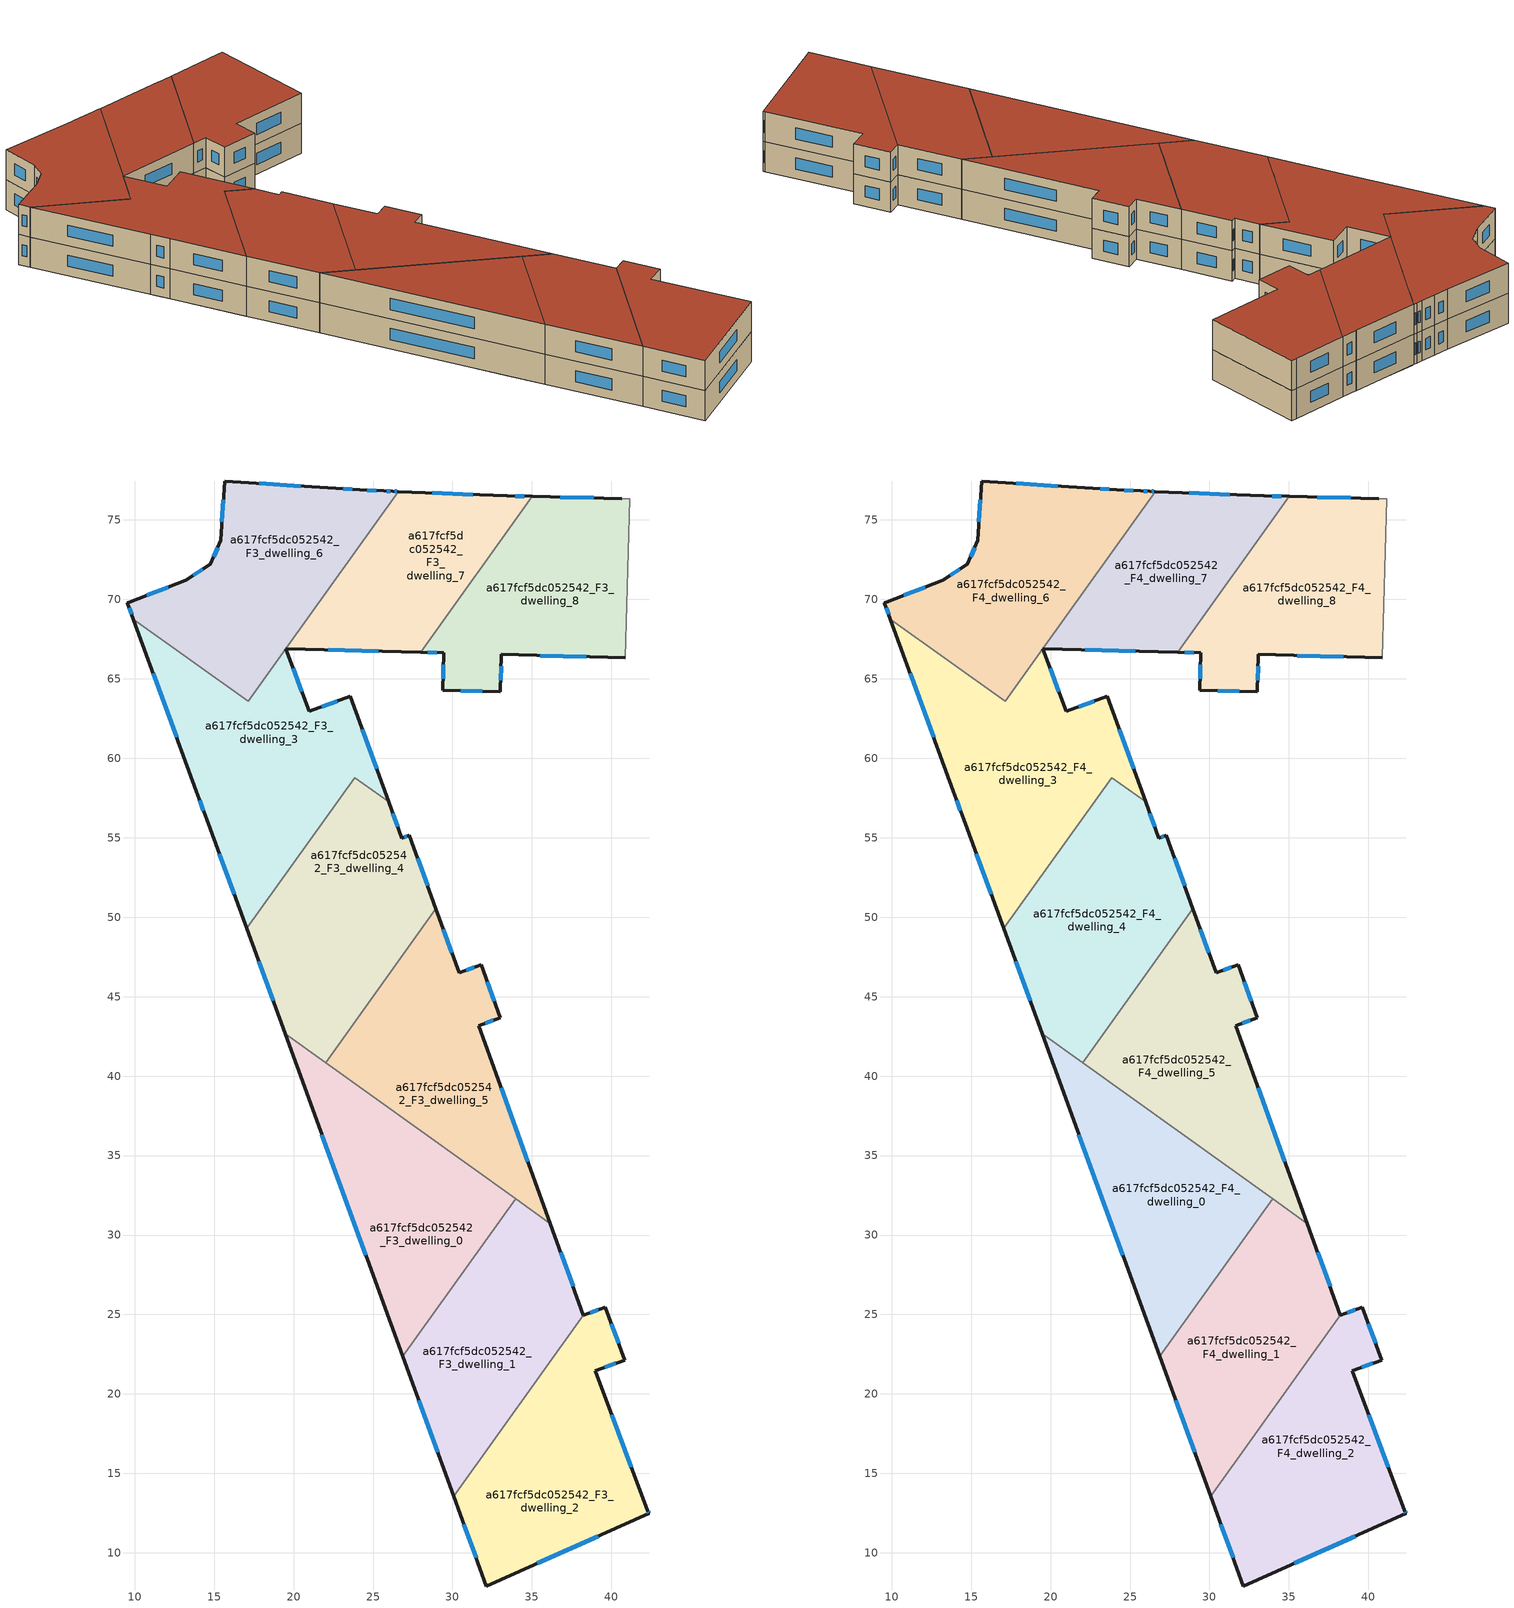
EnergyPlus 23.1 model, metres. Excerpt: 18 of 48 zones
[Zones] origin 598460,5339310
a617fcf5dc052542_F3_dwelling_0
 floor to a617fcf5dc052542_F2_dwelling_7 (EU_floor_Construction): 33.97,32.28 29.52,26.06 25.55,25.98 22.66,33.92 31.44,34.09 z9
 floor to a617fcf5dc052542_F2_dwelling_8 (EU_floor_Construction): 29.52,26.06 26.87,22.36 25.55,25.98 z9
 floor to a617fcf5dc052542_F2_dwelling_6 (EU_floor_Construction): 31.44,34.09 22.66,33.92 19.76,41.86 20.58,41.87 z9
 floor to a617fcf5dc052542_F2_dwelling_5 (EU_floor_Construction): 20.58,41.87 19.76,41.86 19.47,42.67 z9
 wall outside (EU_wall_Construction): 19.47,42.67 26.87,22.36 z9:12
 wall to a617fcf5dc052542_F3_dwelling_1 (EU_wall_Construction): 26.87,22.36 33.97,32.28 z9:12
 wall to a617fcf5dc052542_F3_dwelling_5 (EU_wall_Construction): 33.97,32.28 22.02,40.83 z9:12
 wall to a617fcf5dc052542_F3_dwelling_4 (EU_wall_Construction): 22.02,40.84 19.47,42.67 z9:12
 window (EU_Window_Construction): 21.79,36.3 24.55,28.72 z9.94:11.06
a617fcf5dc052542_F3_dwelling_1
 floor to a617fcf5dc052542_F2_dwelling_8 (EU_floor_Construction): 37.79,26.22 38.24,24.97 33.57,18.44 28.33,18.34 26.87,22.36 29.52,26.06 z9
 floor to a617fcf5dc052542_F2_dwelling_7 (EU_floor_Construction): 36.16,30.71 37.79,26.22 29.52,26.06 33.97,32.28 z9
 floor to a617fcf5dc052542_F2_dwelling_9 (EU_floor_Construction): 33.57,18.44 30.07,13.56 28.33,18.34 z9
 wall outside (EU_wall_Construction): 26.87,22.36 30.07,13.56 / 38.24,24.97 36.16,30.71 z9:12
 wall to a617fcf5dc052542_F3_dwelling_2 (EU_wall_Construction): 30.07,13.56 38.24,24.97 z9:12
 wall to a617fcf5dc052542_F3_dwelling_5 (EU_wall_Construction): 36.16,30.71 33.97,32.28 z9:12
 window (EU_Window_Construction): 27.87,19.6 29.07,16.32 / 37.59,26.77 36.81,28.91 z9.94:11.06
a617fcf5dc052542_F3_dwelling_2
 floor to a617fcf5dc052542_F2_dwelling_9 (EU_floor_Construction): 40.08,18.56 42.31,12.63 42.37,12.49 32.13,7.91 30.07,13.56 33.57,18.44 z9
 floor to a617fcf5dc052542_F2_dwelling_8 (EU_floor_Construction): 39.62,25.47 40.84,22.13 38.99,21.46 40.08,18.56 33.57,18.44 38.24,24.97 z9
 wall outside (EU_wall_Construction): 30.07,13.56 32.13,7.91 42.37,12.49 42.31,12.63 38.99,21.46 40.84,22.13 39.62,25.47 38.24,24.97 z9:12
 window (EU_Window_Construction): 41.27,15.4 40.03,18.69 / 42.35,12.54 42.33,12.59 / 35.34,9.35 39.16,11.06 / 30.72,11.79 31.49,9.68 / 39.19,25.31 38.68,25.12 / 40.46,23.18 40,24.42 / 39.57,21.67 40.26,21.92 z9.94:11.06
a617fcf5dc052542_F3_dwelling_3
 floor to a617fcf5dc052542_F2_dwelling_3 (EU_floor_Construction): 23.57,63.9 25.85,57.61 25.5,57.6 23.84,58.79 22.95,57.55 14.09,57.38 13.89,57.93 11.05,65.69 14.13,65.75 17.14,63.59 18.75,65.84 19.9,65.86 20.97,62.96 z9
 floor to a617fcf5dc052542_F2_dwelling_4 (EU_floor_Construction): 25.85,57.61 25.98,57.26 25.5,57.6 z9; 22.95,57.55 17.09,49.36 17.02,49.36 14.53,56.16 14.09,57.38 z9
 floor to a617fcf5dc052542_F2_dwelling_2 (EU_floor_Construction): 19.52,66.9 19.9,65.86 18.75,65.84 z9; 14.13,65.75 11.05,65.69 9.93,68.76 z9
 wall outside (EU_wall_Construction): 25.98,57.26 23.57,63.9 20.97,62.96 19.52,66.9 / 9.92,68.76 13.89,57.93 14.53,56.16 17.04,49.3 z9:12
 wall to a617fcf5dc052542_F3_dwelling_4 (EU_wall_Construction): 17.04,49.3 23.84,58.79 25.98,57.26 z9:12
 wall to a617fcf5dc052542_F3_dwelling_6 (EU_wall_Construction): 19.52,66.9 17.14,63.59 9.92,68.76 z9:12
 window (EU_Window_Construction): 20.52,64.2 19.97,65.67 / 22.75,63.61 21.79,63.26 / 25.22,59.34 24.32,61.82 / 15.32,54.01 16.26,51.45 / 14.09,57.37 14.33,56.71 / 11.17,65.36 12.65,61.32 z9.94:11.06
a617fcf5dc052542_F3_dwelling_4
 floor to a617fcf5dc052542_F2_dwelling_4 (EU_floor_Construction): 27.28,55.15 28.96,50.52 28.28,49.57 17.09,49.36 22.95,57.55 25.5,57.6 25.98,57.26 26.81,54.98 z9
 floor to a617fcf5dc052542_F2_dwelling_3 (EU_floor_Construction): 25.5,57.6 22.95,57.55 23.84,58.79 z9
 floor to a617fcf5dc052542_F2_dwelling_5 (EU_floor_Construction): 28.28,49.57 22.8,41.91 20.58,41.87 19.47,42.67 17.04,49.3 17.09,49.36 z9
 floor to a617fcf5dc052542_F2_dwelling_6 (EU_floor_Construction): 22.8,41.91 22.03,40.83 20.58,41.87 z9
 wall outside (EU_wall_Construction): 28.96,50.52 27.28,55.15 26.81,54.98 25.98,57.26 / 17.04,49.3 19.47,42.67 z9:12
 wall to a617fcf5dc052542_F3_dwelling_5 (EU_wall_Construction): 22.03,40.83 28.96,50.52 z9:12
 window (EU_Window_Construction): 28.43,51.97 27.8,53.7 / 17.8,47.22 18.71,44.75 / 26.55,55.69 26.24,56.54 / 27.13,55.1 26.96,55.03 z9.94:11.06
a617fcf5dc052542_F3_dwelling_5
 floor to a617fcf5dc052542_F2_dwelling_5 (EU_floor_Construction): 31.8,47 33.01,43.66 31.64,43.16 32.03,42.09 22.8,41.91 28.28,49.57 29.3,49.59 30.42,46.5 z9
 floor to a617fcf5dc052542_F2_dwelling_6 (EU_floor_Construction): 32.03,42.09 34.91,34.16 31.44,34.09 22.03,40.83 22.8,41.91 z9
 floor to a617fcf5dc052542_F2_dwelling_4 (EU_floor_Construction): 28.96,50.52 29.3,49.59 28.28,49.57 z9
 floor to a617fcf5dc052542_F2_dwelling_7 (EU_floor_Construction): 34.91,34.16 36.16,30.71 31.44,34.09 z9
 wall outside (EU_wall_Construction): 36.16,30.71 31.64,43.16 33.01,43.66 31.8,47 30.42,46.5 28.96,50.52 z9:12
 window (EU_Window_Construction): 32.07,43.32 32.58,43.5 / 34.74,34.61 33.06,39.26 / 29.96,47.76 29.42,49.26 / 31.37,46.84 30.85,46.66 / 32.63,44.71 32.18,45.95 z9.94:11.06
a617fcf5dc052542_F3_dwelling_6
 floor to a617fcf5dc052542_F2_dwelling_1 (EU_floor_Construction): 26.6,76.79 21.32,69.42 9.76,69.2 9.55,69.78 9.66,69.82 13.21,71.21 14.77,72.23 15.42,73.73 15.66,77.45 22.65,76.99 24.17,76.91 25.68,76.83 26.25,76.8 z9
 floor to a617fcf5dc052542_F2_dwelling_2 (EU_floor_Construction): 21.32,69.42 18.75,65.84 14.13,65.75 9.93,68.76 9.76,69.2 z9
 floor to a617fcf5dc052542_F2_dwelling_3 (EU_floor_Construction): 18.75,65.84 17.14,63.59 14.13,65.75 z9
 wall outside (EU_wall_Construction): 26.6,76.79 26.25,76.8 25.68,76.83 24.17,76.91 22.65,76.99 15.66,77.45 15.42,73.73 14.77,72.23 13.21,71.21 9.66,69.82 9.55,69.78 9.92,68.76 z9:12
 wall to a617fcf5dc052542_F3_dwelling_7 (EU_wall_Construction): 19.52,66.9 26.6,76.79 z9:12
 window (EU_Window_Construction): 15.22,73.26 14.98,72.7 / 15.58,76.29 15.49,74.9 / 20.46,77.14 17.85,77.31 / 23.69,76.93 23.13,76.96 / 25.21,76.86 24.64,76.88 / 26.07,76.81 25.86,76.82 / 26.49,76.79 26.36,76.8 / 9.67,69.46 9.81,69.08 / 12.1,70.77 10.77,70.26 / 14.28,71.91 13.7,71.53 z9.94:11.06
a617fcf5dc052542_F3_dwelling_7
 floor to a617fcf5dc052542_F2_dwelling_2 (EU_floor_Construction): 31.19,76.61 31.29,71.28 27.99,66.68 19.52,66.9 21.32,69.42 26.89,69.53 26.75,76.78 z9
 floor to a617fcf5dc052542_F2_dwelling_0 (EU_floor_Construction): 35.01,76.48 31.29,71.28 31.19,76.61 33.42,76.52 33.45,76.52 z9
 floor to a617fcf5dc052542_F2_dwelling_1 (EU_floor_Construction): 26.75,76.78 26.89,69.53 21.32,69.42 26.6,76.79 z9
 wall outside (EU_wall_Construction): 19.52,66.9 27.99,66.67 / 35.01,76.48 33.45,76.52 33.42,76.52 26.6,76.79 z9:12
 wall to a617fcf5dc052542_F3_dwelling_8 (EU_wall_Construction): 27.99,66.67 35.01,76.48 z9:12
 window (EU_Window_Construction): 22.17,66.83 25.33,66.75 / 31.28,76.6 28.74,76.7 / 34.52,76.49 33.94,76.5 z9.94:11.06
a617fcf5dc052542_F3_dwelling_8
 floor to a617fcf5dc052542_F2_dwelling_0 (EU_floor_Construction): 41.16,76.34 40.87,66.33 33.08,66.54 33.01,64.18 29.39,64.28 29.46,66.64 31.38,66.58 31.29,71.28 35.01,76.48 40.65,76.35 z9
 floor to a617fcf5dc052542_F2_dwelling_2 (EU_floor_Construction): 31.29,71.28 31.38,66.58 27.99,66.68 z9
 wall outside (EU_wall_Construction): 27.99,66.67 29.46,66.64 29.39,64.28 33.01,64.18 33.08,66.54 40.87,66.33 / 40.65,76.35 35.01,76.48 z9:12
 wall adiabatic (EU_wall_Construction): 40.87,66.33 41.16,76.34 40.65,76.35 z9:12
 window (EU_Window_Construction): 35.52,66.47 38.43,66.39 / 33.03,64.92 33.06,65.8 / 30.52,64.25 31.87,64.21 / 29.44,65.9 29.41,65.02 / 28.45,66.66 29,66.65 / 38.88,76.39 36.78,76.44 z9.94:11.06
a617fcf5dc052542_F4_dwelling_0
 floor to a617fcf5dc052542_F3_dwelling_0 (EU_floor_Construction): 33.97,32.28 26.87,22.36 19.47,42.67 z12
 wall outside (EU_wall_Construction): 19.47,42.67 26.87,22.36 z12:15
 wall to a617fcf5dc052542_F4_dwelling_1 (EU_wall_Construction): 26.87,22.36 33.97,32.28 z12:15
 wall to a617fcf5dc052542_F4_dwelling_5 (EU_wall_Construction): 33.97,32.28 22.02,40.83 z12:15
 wall to a617fcf5dc052542_F4_dwelling_4 (EU_wall_Construction): 22.02,40.84 19.47,42.67 z12:15
 window (EU_Window_Construction): 21.79,36.3 24.55,28.72 z12.94:14.06
 roof outside (EU_roof_Construction): 26.87,22.36 33.97,32.28 19.47,42.67 z15
a617fcf5dc052542_F4_dwelling_1
 floor to a617fcf5dc052542_F3_dwelling_1 (EU_floor_Construction): 36.16,30.71 38.24,24.97 30.07,13.56 26.87,22.36 33.97,32.28 z12
 wall outside (EU_wall_Construction): 26.87,22.36 30.07,13.56 / 38.24,24.97 36.16,30.71 z12:15
 wall to a617fcf5dc052542_F4_dwelling_2 (EU_wall_Construction): 30.07,13.56 38.24,24.97 z12:15
 wall to a617fcf5dc052542_F4_dwelling_5 (EU_wall_Construction): 36.16,30.71 33.97,32.28 z12:15
 window (EU_Window_Construction): 27.87,19.6 29.07,16.32 / 37.59,26.77 36.81,28.91 z12.94:14.06
 roof outside (EU_roof_Construction): 30.07,13.56 38.24,24.97 36.16,30.71 33.97,32.28 26.87,22.36 z15
a617fcf5dc052542_F4_dwelling_2
 floor to a617fcf5dc052542_F3_dwelling_2 (EU_floor_Construction): 39.62,25.47 40.84,22.13 38.99,21.46 42.31,12.63 42.37,12.49 32.13,7.91 30.07,13.56 38.24,24.97 z12
 wall outside (EU_wall_Construction): 30.07,13.56 32.13,7.91 42.37,12.49 42.31,12.63 38.99,21.46 40.84,22.13 39.62,25.47 38.24,24.97 z12:15
 window (EU_Window_Construction): 41.27,15.4 40.03,18.69 / 42.35,12.54 42.33,12.59 / 35.34,9.35 39.16,11.06 / 30.72,11.79 31.49,9.68 / 39.19,25.31 38.68,25.12 / 40.46,23.18 40,24.42 / 39.57,21.67 40.26,21.92 z12.94:14.06
 roof outside (EU_roof_Construction): 42.37,12.49 42.31,12.63 38.99,21.46 40.84,22.13 39.62,25.47 38.24,24.97 30.07,13.56 32.13,7.91 z15
a617fcf5dc052542_F4_dwelling_3
 floor to a617fcf5dc052542_F3_dwelling_3 (EU_floor_Construction): 23.57,63.9 25.98,57.26 23.84,58.79 17.04,49.3 14.53,56.16 13.89,57.93 9.92,68.76 17.14,63.59 19.52,66.9 20.97,62.96 z12
 wall outside (EU_wall_Construction): 25.98,57.26 23.57,63.9 20.97,62.96 19.52,66.9 / 9.92,68.76 13.89,57.93 14.53,56.16 17.04,49.3 z12:15
 wall to a617fcf5dc052542_F4_dwelling_4 (EU_wall_Construction): 17.04,49.3 23.84,58.79 25.98,57.26 z12:15
 wall to a617fcf5dc052542_F4_dwelling_6 (EU_wall_Construction): 19.52,66.9 17.14,63.59 9.92,68.76 z12:15
 window (EU_Window_Construction): 20.52,64.2 19.97,65.67 / 22.75,63.61 21.79,63.26 / 25.22,59.34 24.32,61.82 / 15.32,54.01 16.26,51.45 / 14.09,57.37 14.33,56.71 / 11.17,65.36 12.65,61.32 z12.94:14.06
 roof outside (EU_roof_Construction): 25.98,57.26 23.57,63.9 20.97,62.96 19.52,66.9 17.14,63.59 9.92,68.76 13.89,57.93 14.53,56.16 17.04,49.3 23.84,58.79 z15
a617fcf5dc052542_F4_dwelling_4
 floor to a617fcf5dc052542_F3_dwelling_4 (EU_floor_Construction): 25.98,57.26 26.81,54.98 27.28,55.15 28.96,50.52 22.03,40.83 19.47,42.67 17.04,49.3 23.84,58.79 z12
 wall outside (EU_wall_Construction): 28.96,50.52 27.28,55.15 26.81,54.98 25.98,57.26 / 17.04,49.3 19.47,42.67 z12:15
 wall to a617fcf5dc052542_F4_dwelling_5 (EU_wall_Construction): 22.03,40.83 28.96,50.52 z12:15
 window (EU_Window_Construction): 28.43,51.97 27.8,53.7 / 17.8,47.22 18.71,44.75 / 26.55,55.69 26.24,56.54 / 27.13,55.1 26.96,55.03 z12.94:14.06
 roof outside (EU_roof_Construction): 22.03,40.83 28.96,50.52 27.28,55.15 26.81,54.98 25.98,57.26 23.84,58.79 17.04,49.3 19.47,42.67 z15
a617fcf5dc052542_F4_dwelling_5
 floor to a617fcf5dc052542_F3_dwelling_5 (EU_floor_Construction): 31.8,47 33.01,43.66 31.64,43.16 36.16,30.71 22.03,40.83 28.96,50.52 30.42,46.5 z12
 wall outside (EU_wall_Construction): 36.16,30.71 31.64,43.16 33.01,43.66 31.8,47 30.42,46.5 28.96,50.52 z12:15
 window (EU_Window_Construction): 32.07,43.32 32.58,43.5 / 34.74,34.61 33.06,39.26 / 29.96,47.76 29.42,49.26 / 31.37,46.84 30.85,46.66 / 32.63,44.71 32.18,45.95 z12.94:14.06
 roof outside (EU_roof_Construction): 36.16,30.71 31.64,43.16 33.01,43.66 31.8,47 30.42,46.5 28.96,50.52 22.03,40.83 z15
a617fcf5dc052542_F4_dwelling_6
 floor to a617fcf5dc052542_F3_dwelling_6 (EU_floor_Construction): 26.6,76.79 17.14,63.59 9.92,68.76 9.55,69.78 9.66,69.82 13.21,71.21 14.77,72.23 15.42,73.73 15.66,77.45 22.65,76.99 24.17,76.91 25.68,76.83 26.25,76.8 z12
 wall outside (EU_wall_Construction): 26.6,76.79 26.25,76.8 25.68,76.83 24.17,76.91 22.65,76.99 15.66,77.45 15.42,73.73 14.77,72.23 13.21,71.21 9.66,69.82 9.55,69.78 9.92,68.76 z12:15
 wall to a617fcf5dc052542_F4_dwelling_7 (EU_wall_Construction): 19.52,66.9 26.6,76.79 z12:15
 window (EU_Window_Construction): 15.22,73.26 14.98,72.7 / 15.58,76.29 15.49,74.9 / 20.46,77.14 17.85,77.31 / 23.69,76.93 23.13,76.96 / 25.21,76.86 24.64,76.88 / 26.07,76.81 25.86,76.82 / 26.49,76.79 26.36,76.8 / 9.67,69.46 9.81,69.08 / 12.1,70.77 10.77,70.26 / 14.28,71.91 13.7,71.53 z12.94:14.06
 roof outside (EU_roof_Construction): 17.14,63.59 26.6,76.79 26.25,76.8 25.68,76.83 24.17,76.91 22.65,76.99 15.66,77.45 15.42,73.73 14.77,72.23 13.21,71.21 9.66,69.82 9.55,69.78 9.92,68.76 z15
a617fcf5dc052542_F4_dwelling_7
 floor to a617fcf5dc052542_F3_dwelling_7 (EU_floor_Construction): 35.01,76.48 27.99,66.67 19.52,66.9 26.6,76.79 33.42,76.52 33.45,76.52 z12
 wall outside (EU_wall_Construction): 19.52,66.9 27.99,66.67 / 35.01,76.48 33.45,76.52 33.42,76.52 26.6,76.79 z12:15
 wall to a617fcf5dc052542_F4_dwelling_8 (EU_wall_Construction): 27.99,66.67 35.01,76.48 z12:15
 window (EU_Window_Construction): 22.17,66.83 25.33,66.75 / 31.28,76.6 28.74,76.7 / 34.52,76.49 33.94,76.5 z12.94:14.06
 roof outside (EU_roof_Construction): 27.99,66.67 35.01,76.48 33.45,76.52 33.42,76.52 26.6,76.79 19.52,66.9 z15
a617fcf5dc052542_F4_dwelling_8
 floor to a617fcf5dc052542_F3_dwelling_8 (EU_floor_Construction): 41.16,76.34 40.87,66.33 33.08,66.54 33.01,64.18 29.39,64.28 29.46,66.64 27.99,66.67 35.01,76.48 40.65,76.35 z12
 wall outside (EU_wall_Construction): 27.99,66.67 29.46,66.64 29.39,64.28 33.01,64.18 33.08,66.54 40.87,66.33 / 40.65,76.35 35.01,76.48 z12:15
 wall adiabatic (EU_wall_Construction): 40.87,66.33 41.16,76.34 40.65,76.35 z12:15
 window (EU_Window_Construction): 35.52,66.47 38.43,66.39 / 33.03,64.92 33.06,65.8 / 30.52,64.25 31.87,64.21 / 29.44,65.9 29.41,65.02 / 28.45,66.66 29,66.65 / 38.88,76.39 36.78,76.44 z12.94:14.06
 roof outside (EU_roof_Construction): 40.87,66.33 41.16,76.34 40.65,76.35 35.01,76.48 27.99,66.67 29.46,66.64 29.39,64.28 33.01,64.18 33.08,66.54 z15
[Building]
EU S2 Campaign: North Axis=0; Terrain=City; Solar Distribution=FullExterior
[Site:Location]
Vienna: Latitude=48; Longitude=16.5; Time Zone=1; Elevation=183
[SizingPeriod:WeatherFileDays]
AnnualSizingPeriod: Begin Month=1; Begin Day of Month=1; End Month=12; End Day of Month=31; Day of Week for Start Day=Monday; Use Weather File Daylight Saving Period=No; Use Weather File Rain and Snow Indicators=No
[MATERIAL]
EU_InternalMass_Material: Roughness=MediumRough; Thickness=0.1; Conductivity=1; Density=1800; Specific Heat=900; Thermal Absorptance=0.9; Solar Absorptance=0.7; Visible Absorptance=0.7
[MATERIAL:NOMASS] Roughness=MediumRough; Thermal Absorptance=0.9; Solar Absorptance=0.7; Visible Absorptance=0.7
Name | Thermal Resistance
EU_wall_NoMass | 0.914258
EU_roof_NoMass | 0.954009
EU_floor_NoMass | 1.09711
[WINDOWMATERIAL:SIMPLEGLAZINGSYSTEM]
EU_Window_SimpleGlazing: UFactor=2.09642; Solar Heat Gain Coefficient=0.65; Visible Transmittance=0.65
[CONSTRUCTION]
EU_wall_Construction: EU_wall_NoMass
EU_roof_Construction: EU_roof_NoMass
EU_floor_Construction: EU_floor_NoMass
EU_Window_Construction: EU_Window_SimpleGlazing
EU_InternalMass_Construction: EU_InternalMass_Material
[ZONE] Type=1; Multiplier=1; Ceiling Height=autocalculate; Floor Area=autocalculate; Part of Total Floor Area=Yes
Name | Volume
a617fcf5dc052542_F3_dwelling_0; a617fcf5dc052542_F4_dwelling_0 | 326.495
a617fcf5dc052542_F3_dwelling_1; a617fcf5dc052542_F4_dwelling_1 | 318.037
a617fcf5dc052542_F3_dwelling_2; a617fcf5dc052542_F4_dwelling_2 | 334.742
a617fcf5dc052542_F3_dwelling_3; a617fcf5dc052542_F4_dwelling_3 | 378.183
a617fcf5dc052542_F3_dwelling_4; a617fcf5dc052542_F4_dwelling_4 | 353.163
a617fcf5dc052542_F3_dwelling_5; a617fcf5dc052542_F4_dwelling_5 | 326.369
a617fcf5dc052542_F3_dwelling_6; a617fcf5dc052542_F4_dwelling_6 | 334.559
a617fcf5dc052542_F3_dwelling_7; a617fcf5dc052542_F4_dwelling_7 | 254.873
a617fcf5dc052542_F3_dwelling_8; a617fcf5dc052542_F4_dwelling_8 | 311.108
[INTERNALMASS] Construction=EU_InternalMass_Construction
Name | Zone or ZoneList | Surface Area
a617fcf5dc052542_F3_dwelling_0_EU_InternalMass | a617fcf5dc052542_F3_dwelling_0 | 108.789
a617fcf5dc052542_F3_dwelling_1_EU_InternalMass | a617fcf5dc052542_F3_dwelling_1 | 106.012
a617fcf5dc052542_F3_dwelling_2_EU_InternalMass | a617fcf5dc052542_F3_dwelling_2 | 111.58
a617fcf5dc052542_F3_dwelling_3_EU_InternalMass | a617fcf5dc052542_F3_dwelling_3 | 126.062
a617fcf5dc052542_F3_dwelling_4_EU_InternalMass | a617fcf5dc052542_F3_dwelling_4 | 117.721
a617fcf5dc052542_F3_dwelling_5_EU_InternalMass | a617fcf5dc052542_F3_dwelling_5 | 108.79
a617fcf5dc052542_F3_dwelling_6_EU_InternalMass | a617fcf5dc052542_F3_dwelling_6 | 111.52
a617fcf5dc052542_F3_dwelling_7_EU_InternalMass | a617fcf5dc052542_F3_dwelling_7 | 84.9576
a617fcf5dc052542_F3_dwelling_8_EU_InternalMass | a617fcf5dc052542_F3_dwelling_8 | 103.704
a617fcf5dc052542_F4_dwelling_0_EU_InternalMass | a617fcf5dc052542_F4_dwelling_0 | 108.789
a617fcf5dc052542_F4_dwelling_1_EU_InternalMass | a617fcf5dc052542_F4_dwelling_1 | 106.012
a617fcf5dc052542_F4_dwelling_2_EU_InternalMass | a617fcf5dc052542_F4_dwelling_2 | 111.58
a617fcf5dc052542_F4_dwelling_3_EU_InternalMass | a617fcf5dc052542_F4_dwelling_3 | 126.062
a617fcf5dc052542_F4_dwelling_4_EU_InternalMass | a617fcf5dc052542_F4_dwelling_4 | 117.721
a617fcf5dc052542_F4_dwelling_5_EU_InternalMass | a617fcf5dc052542_F4_dwelling_5 | 108.79
a617fcf5dc052542_F4_dwelling_6_EU_InternalMass | a617fcf5dc052542_F4_dwelling_6 | 111.52
a617fcf5dc052542_F4_dwelling_7_EU_InternalMass | a617fcf5dc052542_F4_dwelling_7 | 84.9576
a617fcf5dc052542_F4_dwelling_8_EU_InternalMass | a617fcf5dc052542_F4_dwelling_8 | 103.704
[OTHEREQUIPMENT] Fuel Type=Electricity; Design Level Calculation Method=Watts/Area; Power per Zone Floor Area=1; Fraction Latent=0; Fraction Radiant=0; Fraction Lost=0; Carbon Dioxide Generation Rate=0; EndUse Subcategory=EU_Step8_InternalGains
Name | Zone or ZoneList or Space or SpaceList | Schedule
EU_Step8_InternalGain_a617fcf5dc052542_F3_dwelling_0_f000 | a617fcf5dc052542_F3_dwelling_0 | EU_Step8_GainSchedule_a617fcf5dc052542_F3_dwelling_0_f000
EU_Step8_InternalGain_a617fcf5dc052542_F3_dwelling_1_f000 | a617fcf5dc052542_F3_dwelling_1 | EU_Step8_GainSchedule_a617fcf5dc052542_F3_dwelling_1_f000
EU_Step8_InternalGain_a617fcf5dc052542_F3_dwelling_2_f000 | a617fcf5dc052542_F3_dwelling_2 | EU_Step8_GainSchedule_a617fcf5dc052542_F3_dwelling_2_f000
EU_Step8_InternalGain_a617fcf5dc052542_F3_dwelling_3_f000 | a617fcf5dc052542_F3_dwelling_3 | EU_Step8_GainSchedule_a617fcf5dc052542_F3_dwelling_3_f000
EU_Step8_InternalGain_a617fcf5dc052542_F3_dwelling_4_f000 | a617fcf5dc052542_F3_dwelling_4 | EU_Step8_GainSchedule_a617fcf5dc052542_F3_dwelling_4_f000
EU_Step8_InternalGain_a617fcf5dc052542_F3_dwelling_5_f000 | a617fcf5dc052542_F3_dwelling_5 | EU_Step8_GainSchedule_a617fcf5dc052542_F3_dwelling_5_f000
EU_Step8_InternalGain_a617fcf5dc052542_F3_dwelling_6_f000 | a617fcf5dc052542_F3_dwelling_6 | EU_Step8_GainSchedule_a617fcf5dc052542_F3_dwelling_6_f000
EU_Step8_InternalGain_a617fcf5dc052542_F3_dwelling_7_f000 | a617fcf5dc052542_F3_dwelling_7 | EU_Step8_GainSchedule_a617fcf5dc052542_F3_dwelling_7_f000
EU_Step8_InternalGain_a617fcf5dc052542_F3_dwelling_8_f000 | a617fcf5dc052542_F3_dwelling_8 | EU_Step8_GainSchedule_a617fcf5dc052542_F3_dwelling_8_f000
EU_Step8_InternalGain_a617fcf5dc052542_F4_dwelling_0_f000 | a617fcf5dc052542_F4_dwelling_0 | EU_Step8_GainSchedule_a617fcf5dc052542_F4_dwelling_0_f000
EU_Step8_InternalGain_a617fcf5dc052542_F4_dwelling_1_f000 | a617fcf5dc052542_F4_dwelling_1 | EU_Step8_GainSchedule_a617fcf5dc052542_F4_dwelling_1_f000
EU_Step8_InternalGain_a617fcf5dc052542_F4_dwelling_2_f000 | a617fcf5dc052542_F4_dwelling_2 | EU_Step8_GainSchedule_a617fcf5dc052542_F4_dwelling_2_f000
EU_Step8_InternalGain_a617fcf5dc052542_F4_dwelling_3_f000 | a617fcf5dc052542_F4_dwelling_3 | EU_Step8_GainSchedule_a617fcf5dc052542_F4_dwelling_3_f000
EU_Step8_InternalGain_a617fcf5dc052542_F4_dwelling_4_f000 | a617fcf5dc052542_F4_dwelling_4 | EU_Step8_GainSchedule_a617fcf5dc052542_F4_dwelling_4_f000
EU_Step8_InternalGain_a617fcf5dc052542_F4_dwelling_5_f000 | a617fcf5dc052542_F4_dwelling_5 | EU_Step8_GainSchedule_a617fcf5dc052542_F4_dwelling_5_f000
EU_Step8_InternalGain_a617fcf5dc052542_F4_dwelling_6_f000 | a617fcf5dc052542_F4_dwelling_6 | EU_Step8_GainSchedule_a617fcf5dc052542_F4_dwelling_6_f000
EU_Step8_InternalGain_a617fcf5dc052542_F4_dwelling_7_f000 | a617fcf5dc052542_F4_dwelling_7 | EU_Step8_GainSchedule_a617fcf5dc052542_F4_dwelling_7_f000
EU_Step8_InternalGain_a617fcf5dc052542_F4_dwelling_8_f000 | a617fcf5dc052542_F4_dwelling_8 | EU_Step8_GainSchedule_a617fcf5dc052542_F4_dwelling_8_f000
[ZONEVENTILATION:DESIGNFLOWRATE] Schedule=EU_AlwaysOn; Design Flow Rate Calculation Method=AirChanges/Hour; Air Changes per Hour=0.546891; Ventilation Type=Natural; Fan Pressure Rise=0; Fan Total Efficiency=1; Constant Term Coefficient=1; Temperature Term Coefficient=0; Velocity Term Coefficient=0; Velocity Squared Term Coefficient=0; Minimum Indoor Temperature=-100; Maximum Indoor Temperature=100; Delta Temperature=-100; Minimum Outdoor Temperature=-100; Maximum Outdoor Temperature=100; Maximum Wind Speed=40
Name | Zone or ZoneList or Space or SpaceList
EU_ConstantAir_a617fcf5dc052542_F3_dwelling_0 | a617fcf5dc052542_F3_dwelling_0
EU_ConstantAir_a617fcf5dc052542_F3_dwelling_1 | a617fcf5dc052542_F3_dwelling_1
EU_ConstantAir_a617fcf5dc052542_F3_dwelling_2 | a617fcf5dc052542_F3_dwelling_2
EU_ConstantAir_a617fcf5dc052542_F3_dwelling_3 | a617fcf5dc052542_F3_dwelling_3
EU_ConstantAir_a617fcf5dc052542_F3_dwelling_4 | a617fcf5dc052542_F3_dwelling_4
EU_ConstantAir_a617fcf5dc052542_F3_dwelling_5 | a617fcf5dc052542_F3_dwelling_5
EU_ConstantAir_a617fcf5dc052542_F3_dwelling_6 | a617fcf5dc052542_F3_dwelling_6
EU_ConstantAir_a617fcf5dc052542_F3_dwelling_7 | a617fcf5dc052542_F3_dwelling_7
EU_ConstantAir_a617fcf5dc052542_F3_dwelling_8 | a617fcf5dc052542_F3_dwelling_8
EU_ConstantAir_a617fcf5dc052542_F4_dwelling_0 | a617fcf5dc052542_F4_dwelling_0
EU_ConstantAir_a617fcf5dc052542_F4_dwelling_1 | a617fcf5dc052542_F4_dwelling_1
EU_ConstantAir_a617fcf5dc052542_F4_dwelling_2 | a617fcf5dc052542_F4_dwelling_2
EU_ConstantAir_a617fcf5dc052542_F4_dwelling_3 | a617fcf5dc052542_F4_dwelling_3
EU_ConstantAir_a617fcf5dc052542_F4_dwelling_4 | a617fcf5dc052542_F4_dwelling_4
EU_ConstantAir_a617fcf5dc052542_F4_dwelling_5 | a617fcf5dc052542_F4_dwelling_5
EU_ConstantAir_a617fcf5dc052542_F4_dwelling_6 | a617fcf5dc052542_F4_dwelling_6
EU_ConstantAir_a617fcf5dc052542_F4_dwelling_7 | a617fcf5dc052542_F4_dwelling_7
EU_ConstantAir_a617fcf5dc052542_F4_dwelling_8 | a617fcf5dc052542_F4_dwelling_8
[HVACTEMPLATE:THERMOSTAT] Constant Heating Setpoint=20; Constant Cooling Setpoint=50
EU_HeatOnly_a617fcf5dc052542_F0_dwelling_0; EU_HeatOnly_a617fcf5dc052542_F0_dwelling_1; EU_HeatOnly_a617fcf5dc052542_F0_dwelling_2; EU_HeatOnly_a617fcf5dc052542_F0_dwelling_3; EU_HeatOnly_a617fcf5dc052542_F0_dwelling_4; EU_HeatOnly_a617fcf5dc052542_F0_dwelling_5; EU_HeatOnly_a617fcf5dc052542_F0_dwelling_6; EU_HeatOnly_a617fcf5dc052542_F0_dwelling_7; EU_HeatOnly_a617fcf5dc052542_F0_dwelling_8; EU_HeatOnly_a617fcf5dc052542_F0_dwelling_9; EU_HeatOnly_a617fcf5dc052542_F1_dwelling_0; EU_HeatOnly_a617fcf5dc052542_F1_dwelling_1; EU_HeatOnly_a617fcf5dc052542_F1_dwelling_2; EU_HeatOnly_a617fcf5dc052542_F1_dwelling_3; EU_HeatOnly_a617fcf5dc052542_F1_dwelling_4; EU_HeatOnly_a617fcf5dc052542_F1_dwelling_5; EU_HeatOnly_a617fcf5dc052542_F1_dwelling_6; EU_HeatOnly_a617fcf5dc052542_F1_dwelling_7; EU_HeatOnly_a617fcf5dc052542_F1_dwelling_8; EU_HeatOnly_a617fcf5dc052542_F1_dwelling_9; EU_HeatOnly_a617fcf5dc052542_F2_dwelling_0; EU_HeatOnly_a617fcf5dc052542_F2_dwelling_1; EU_HeatOnly_a617fcf5dc052542_F2_dwelling_2; EU_HeatOnly_a617fcf5dc052542_F2_dwelling_3; EU_HeatOnly_a617fcf5dc052542_F2_dwelling_4; EU_HeatOnly_a617fcf5dc052542_F2_dwelling_5; EU_HeatOnly_a617fcf5dc052542_F2_dwelling_6; EU_HeatOnly_a617fcf5dc052542_F2_dwelling_7; EU_HeatOnly_a617fcf5dc052542_F2_dwelling_8; EU_HeatOnly_a617fcf5dc052542_F2_dwelling_9; EU_HeatOnly_a617fcf5dc052542_F3_dwelling_0; EU_HeatOnly_a617fcf5dc052542_F3_dwelling_1; EU_HeatOnly_a617fcf5dc052542_F3_dwelling_2; EU_HeatOnly_a617fcf5dc052542_F3_dwelling_3; EU_HeatOnly_a617fcf5dc052542_F3_dwelling_4; EU_HeatOnly_a617fcf5dc052542_F3_dwelling_5; EU_HeatOnly_a617fcf5dc052542_F3_dwelling_6; EU_HeatOnly_a617fcf5dc052542_F3_dwelling_7; EU_HeatOnly_a617fcf5dc052542_F3_dwelling_8; EU_HeatOnly_a617fcf5dc052542_F4_dwelling_0; EU_HeatOnly_a617fcf5dc052542_F4_dwelling_1; EU_HeatOnly_a617fcf5dc052542_F4_dwelling_2; EU_HeatOnly_a617fcf5dc052542_F4_dwelling_3; EU_HeatOnly_a617fcf5dc052542_F4_dwelling_4; EU_HeatOnly_a617fcf5dc052542_F4_dwelling_5; EU_HeatOnly_a617fcf5dc052542_F4_dwelling_6; EU_HeatOnly_a617fcf5dc052542_F4_dwelling_7; EU_HeatOnly_a617fcf5dc052542_F4_dwelling_8
[HVACTEMPLATE:ZONE:IDEALLOADSAIRSYSTEM] System Availability Schedule=EU_AlwaysOn; Maximum Heating Supply Air Temperature=50; Minimum Cooling Supply Air Temperature=13; Maximum Heating Supply Air Humidity Ratio=0.0156; Minimum Cooling Supply Air Humidity Ratio=0.0077; Heating Limit=NoLimit; Cooling Limit=NoLimit; Heating Availability Schedule=EU_AlwaysOn; Cooling Availability Schedule=EU_CoolingOff; Dehumidification Control Type=ConstantSensibleHeatRatio; Cooling Sensible Heat Ratio=0.7; Dehumidification Setpoint=60; Humidification Control Type=None; Humidification Setpoint=30; Outdoor Air Method=None; Outdoor Air Flow Rate per Person=0.00944; Outdoor Air Flow Rate per Zone Floor Area=0; Outdoor Air Flow Rate per Zone=0; Demand Controlled Ventilation Type=None; Outdoor Air Economizer Type=NoEconomizer; Heat Recovery Type=None; Sensible Heat Recovery Effectiveness=0.7; Latent Heat Recovery Effectiveness=0.65
Name | Template Thermostat
a617fcf5dc052542_F3_dwelling_0 | EU_HeatOnly_a617fcf5dc052542_F3_dwelling_0
a617fcf5dc052542_F3_dwelling_1 | EU_HeatOnly_a617fcf5dc052542_F3_dwelling_1
a617fcf5dc052542_F3_dwelling_2 | EU_HeatOnly_a617fcf5dc052542_F3_dwelling_2
a617fcf5dc052542_F3_dwelling_3 | EU_HeatOnly_a617fcf5dc052542_F3_dwelling_3
a617fcf5dc052542_F3_dwelling_4 | EU_HeatOnly_a617fcf5dc052542_F3_dwelling_4
a617fcf5dc052542_F3_dwelling_5 | EU_HeatOnly_a617fcf5dc052542_F3_dwelling_5
a617fcf5dc052542_F3_dwelling_6 | EU_HeatOnly_a617fcf5dc052542_F3_dwelling_6
a617fcf5dc052542_F3_dwelling_7 | EU_HeatOnly_a617fcf5dc052542_F3_dwelling_7
a617fcf5dc052542_F3_dwelling_8 | EU_HeatOnly_a617fcf5dc052542_F3_dwelling_8
a617fcf5dc052542_F4_dwelling_0 | EU_HeatOnly_a617fcf5dc052542_F4_dwelling_0
a617fcf5dc052542_F4_dwelling_1 | EU_HeatOnly_a617fcf5dc052542_F4_dwelling_1
a617fcf5dc052542_F4_dwelling_2 | EU_HeatOnly_a617fcf5dc052542_F4_dwelling_2
a617fcf5dc052542_F4_dwelling_3 | EU_HeatOnly_a617fcf5dc052542_F4_dwelling_3
a617fcf5dc052542_F4_dwelling_4 | EU_HeatOnly_a617fcf5dc052542_F4_dwelling_4
a617fcf5dc052542_F4_dwelling_5 | EU_HeatOnly_a617fcf5dc052542_F4_dwelling_5
a617fcf5dc052542_F4_dwelling_6 | EU_HeatOnly_a617fcf5dc052542_F4_dwelling_6
a617fcf5dc052542_F4_dwelling_7 | EU_HeatOnly_a617fcf5dc052542_F4_dwelling_7
a617fcf5dc052542_F4_dwelling_8 | EU_HeatOnly_a617fcf5dc052542_F4_dwelling_8
[SIZING:ZONE] Zone Cooling Design Supply Air Temperature Input Method=SupplyAirTemperature; Zone Cooling Design Supply Air Temperature=13; Zone Heating Design Supply Air Temperature Input Method=SupplyAirTemperature; Zone Heating Design Supply Air Temperature=50; Zone Cooling Design Supply Air Humidity Ratio=0.008; Zone Heating Design Supply Air Humidity Ratio=0.008; Cooling Design Air Flow Method=DesignDay; Cooling Design Air Flow Rate=0; Cooling Minimum Air Flow per Zone Floor Area=0.000762; Cooling Minimum Air Flow=0; Cooling Minimum Air Flow Fraction=0.2; Heating Design Air Flow Method=DesignDay; Heating Design Air Flow Rate=0; Heating Maximum Air Flow per Zone Floor Area=0.002032; Heating Maximum Air Flow=0.141576; Heating Maximum Air Flow Fraction=0.3; Account for Dedicated Outdoor Air System=No; Dedicated Outdoor Air System Control Strategy=NeutralSupplyAir; Dedicated Outdoor Air Low Setpoint Temperature for Design=autosize; Dedicated Outdoor Air High Setpoint Temperature for Design=autosize; Zone Load Sizing Method=Sensible Load Only No Latent Load; Zone Latent Cooling Design Supply Air Humidity Ratio Input Method=HumidityRatioDifference; Zone Cooling Design Supply Air Humidity Ratio Difference=0.005; Zone Latent Heating Design Supply Air Humidity Ratio Input Method=HumidityRatioDifference; Zone Humidification Design Supply Air Humidity Ratio Difference=0.005
a617fcf5dc052542_F3_dwelling_0; a617fcf5dc052542_F3_dwelling_1; a617fcf5dc052542_F3_dwelling_2; a617fcf5dc052542_F3_dwelling_3; a617fcf5dc052542_F3_dwelling_4; a617fcf5dc052542_F3_dwelling_5; a617fcf5dc052542_F3_dwelling_6; a617fcf5dc052542_F3_dwelling_7; a617fcf5dc052542_F3_dwelling_8; a617fcf5dc052542_F4_dwelling_0; a617fcf5dc052542_F4_dwelling_1; a617fcf5dc052542_F4_dwelling_2; a617fcf5dc052542_F4_dwelling_3; a617fcf5dc052542_F4_dwelling_4; a617fcf5dc052542_F4_dwelling_5; a617fcf5dc052542_F4_dwelling_6; a617fcf5dc052542_F4_dwelling_7; a617fcf5dc052542_F4_dwelling_8
[SCHEDULE:CONSTANT]
Name | Hourly Value
EU_AlwaysOn | 1
EU_CoolingOff | 0
[SCHEDULE:FILE] Column Number=1; Rows to Skip at Top=0; Number of Hours of Data=8760; Column Separator=Comma; Interpolate to Timestep=No; Minutes per Item=60; Adjust Schedule for Daylight Savings=Yes
Name | File
EU_Step8_GainSchedule_a617fcf5dc052542_F3_dwelling_0_f000 | ../../schedules/a617fcf5dc052542/a617fcf5dc052542_F3_dwelling_0_f000_gain.csv
EU_Step8_GainSchedule_a617fcf5dc052542_F3_dwelling_1_f000 | ../../schedules/a617fcf5dc052542/a617fcf5dc052542_F3_dwelling_1_f000_gain.csv
EU_Step8_GainSchedule_a617fcf5dc052542_F3_dwelling_2_f000 | ../../schedules/a617fcf5dc052542/a617fcf5dc052542_F3_dwelling_2_f000_gain.csv
EU_Step8_GainSchedule_a617fcf5dc052542_F3_dwelling_3_f000 | ../../schedules/a617fcf5dc052542/a617fcf5dc052542_F3_dwelling_3_f000_gain.csv
EU_Step8_GainSchedule_a617fcf5dc052542_F3_dwelling_4_f000 | ../../schedules/a617fcf5dc052542/a617fcf5dc052542_F3_dwelling_4_f000_gain.csv
EU_Step8_GainSchedule_a617fcf5dc052542_F3_dwelling_5_f000 | ../../schedules/a617fcf5dc052542/a617fcf5dc052542_F3_dwelling_5_f000_gain.csv
EU_Step8_GainSchedule_a617fcf5dc052542_F3_dwelling_6_f000 | ../../schedules/a617fcf5dc052542/a617fcf5dc052542_F3_dwelling_6_f000_gain.csv
EU_Step8_GainSchedule_a617fcf5dc052542_F3_dwelling_7_f000 | ../../schedules/a617fcf5dc052542/a617fcf5dc052542_F3_dwelling_7_f000_gain.csv
EU_Step8_GainSchedule_a617fcf5dc052542_F3_dwelling_8_f000 | ../../schedules/a617fcf5dc052542/a617fcf5dc052542_F3_dwelling_8_f000_gain.csv
EU_Step8_GainSchedule_a617fcf5dc052542_F4_dwelling_0_f000 | ../../schedules/a617fcf5dc052542/a617fcf5dc052542_F4_dwelling_0_f000_gain.csv
EU_Step8_GainSchedule_a617fcf5dc052542_F4_dwelling_1_f000 | ../../schedules/a617fcf5dc052542/a617fcf5dc052542_F4_dwelling_1_f000_gain.csv
EU_Step8_GainSchedule_a617fcf5dc052542_F4_dwelling_2_f000 | ../../schedules/a617fcf5dc052542/a617fcf5dc052542_F4_dwelling_2_f000_gain.csv
EU_Step8_GainSchedule_a617fcf5dc052542_F4_dwelling_3_f000 | ../../schedules/a617fcf5dc052542/a617fcf5dc052542_F4_dwelling_3_f000_gain.csv
EU_Step8_GainSchedule_a617fcf5dc052542_F4_dwelling_4_f000 | ../../schedules/a617fcf5dc052542/a617fcf5dc052542_F4_dwelling_4_f000_gain.csv
EU_Step8_GainSchedule_a617fcf5dc052542_F4_dwelling_5_f000 | ../../schedules/a617fcf5dc052542/a617fcf5dc052542_F4_dwelling_5_f000_gain.csv
EU_Step8_GainSchedule_a617fcf5dc052542_F4_dwelling_6_f000 | ../../schedules/a617fcf5dc052542/a617fcf5dc052542_F4_dwelling_6_f000_gain.csv
EU_Step8_GainSchedule_a617fcf5dc052542_F4_dwelling_7_f000 | ../../schedules/a617fcf5dc052542/a617fcf5dc052542_F4_dwelling_7_f000_gain.csv
EU_Step8_GainSchedule_a617fcf5dc052542_F4_dwelling_8_f000 | ../../schedules/a617fcf5dc052542/a617fcf5dc052542_F4_dwelling_8_f000_gain.csv
